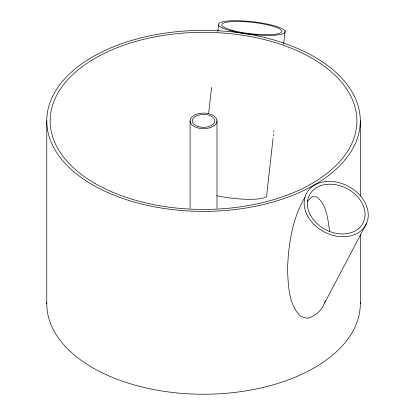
<?xml version="1.0" encoding="UTF-8"?>
<svg xmlns="http://www.w3.org/2000/svg" width="415" height="415" viewBox="0 0 415 415"><rect width="100%" height="100%" fill="white"/><g stroke="black" fill="none" stroke-linecap="round" stroke-linejoin="round"><path stroke-width="0.62" d="M208.615 113.741L211.567 87.389M217.834 31.478L218.555 25.05M273.049 138.434L266.71 194.988A33.594 6.381 6.4 0 1 251.417 199.314A33.594 6.381 6.4 0 1 216.78 195.724M273.335 135.861L273.48 134.574M273.77 132.006L273.916 130.72M283.642 43.959L285.079 31.104M304.838 197.4C292.061 219.26 288.29 245.208 287.507 270.17C288.42 286.07 288.487 304.823 300.948 316.552L307.432 318.295C316.09 316.116 322.517 309.367 325.344 301.046M324.701 302.836L366.736 223.016M307.525 201.394L311.992 196.71L316.795 196.886C326.958 204.974 327.788 219.379 329.645 231.3M360.308 120.879A156.771 90.511 0 0 1 125.148 199.262A156.771 90.511 0 0 1 125.148 42.491A156.771 90.511 0 0 1 360.308 120.879L360.308 195.833M360.308 234.6L360.308 303.739M216.993 120.879A13.456 7.771 0 0 1 196.809 127.607A13.456 7.771 0 0 1 196.809 114.146A13.456 7.771 0 0 1 216.993 120.879L216.993 208.268M190.08 120.879L190.08 208.268M46.765 120.879L46.765 303.739M360.293 302.504A156.771 90.511 0 0 1 203.537 394.25A156.771 90.511 0 0 1 46.781 302.504M197.934 126.476A11.2 6.464 0 0 0 214.731 120.879A11.2 6.464 0 0 0 197.934 115.277A11.2 6.464 0 0 0 197.934 126.476M95.077 183.492A153.384 88.556 0 0 0 351.692 143.798A153.384 88.556 0 0 0 163.837 35.337A153.384 88.556 0 0 0 95.077 183.492M307.697 216.101A33.594 25.777 27.8 0 0 363.156 228.722A33.594 25.777 27.8 0 0 337.789 182.387A33.594 25.777 27.8 0 0 307.697 216.101M310.576 215.39A30.207 23.178 27.8 0 0 360.443 226.74A30.207 23.178 27.8 0 0 337.628 185.08A30.207 23.178 27.8 0 0 310.576 215.39M230.377 30.684A33.594 6.381 6.4 0 0 284.711 32.738A33.594 6.381 6.4 0 0 240.368 20.807A33.594 6.381 6.4 0 0 230.377 30.684M232.54 30.42A30.207 5.737 6.4 0 0 281.391 32.266A30.207 5.737 6.4 0 0 241.525 21.544A30.207 5.737 6.4 0 0 232.54 30.42"/></g></svg>
